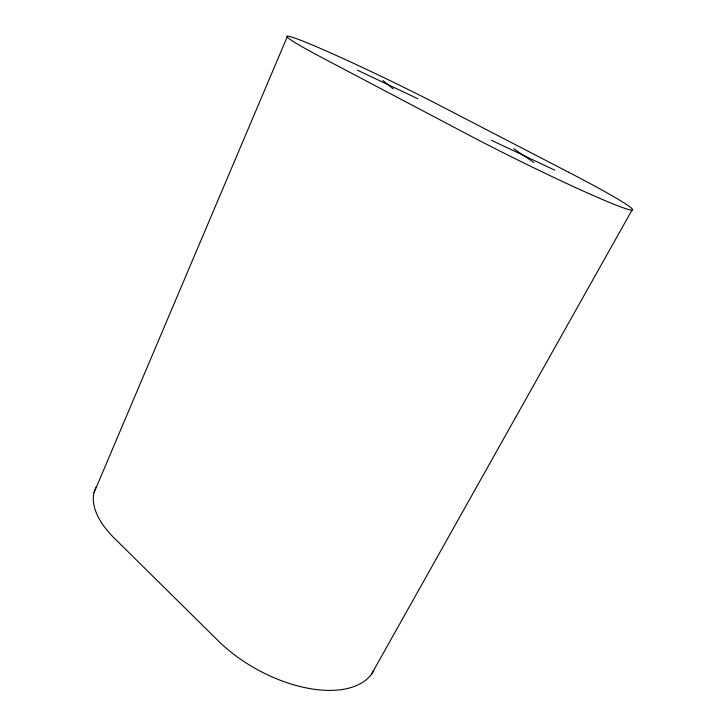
<?xml version="1.0" encoding="UTF-8"?>
<svg xmlns="http://www.w3.org/2000/svg" width="726" height="726" viewBox="0 0 726 726"><rect width="100%" height="100%" fill="white"/><g stroke="black" fill="none" stroke-linecap="round" stroke-linejoin="round"><path stroke-width="1.09" d="M94.008 492.718L287.178 36.926M371.349 674.445L631.992 210.104M491.584 140.363L554.782 170.156M357.473 70.195L417.813 98.745M513.699 148.73L533.9 162.506M382.947 80.568L393.156 88.862M373.808 670.67A102.72 55.094 28.8 0 1 218.145 640.74L114.454 538.32A95.523 47.707 23.7 0 1 96.259 486.801M568.503 172.18L440.764 105.96A111.042 5.046 25.8 0 0 305.619 42.199A111.042 5.046 25.8 0 0 324.622 59.015L468.697 134.982A120.888 5.971 26.2 0 0 620.376 206.774A120.888 5.971 26.2 0 0 568.503 172.18"/></g></svg>
